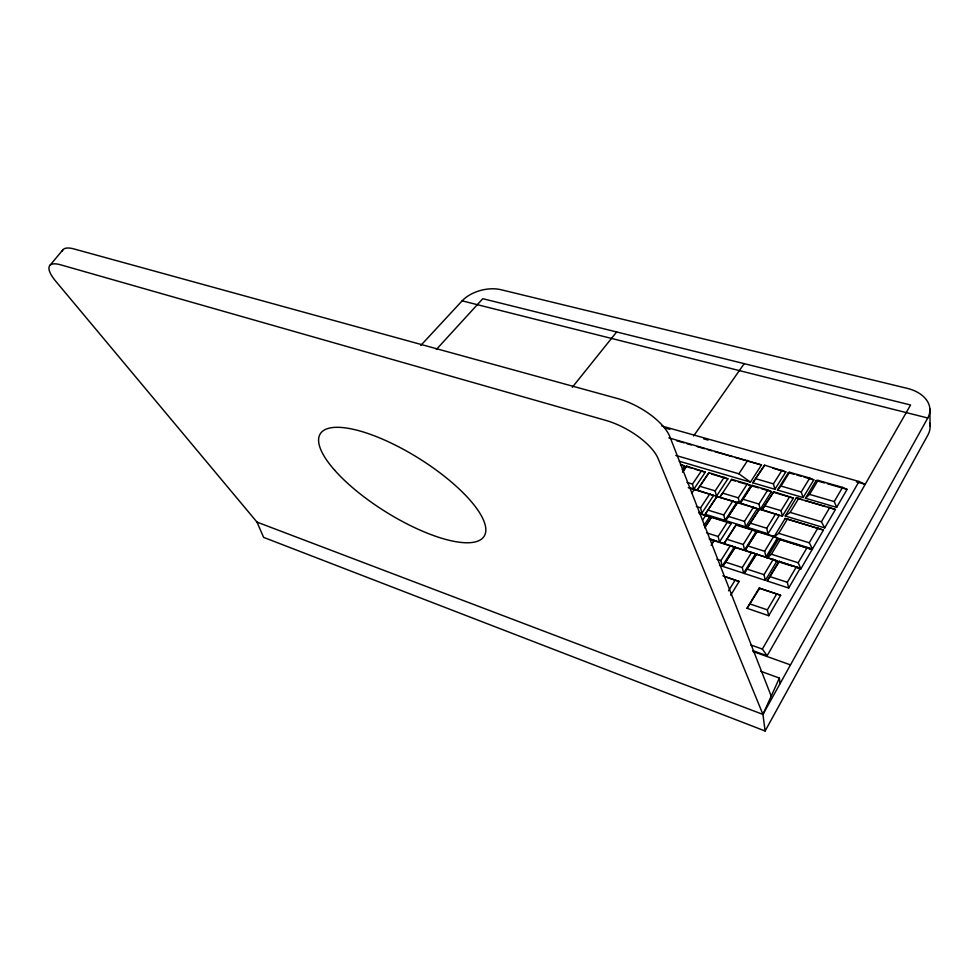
<?xml version="1.0" encoding="UTF-8"?>
<svg xmlns="http://www.w3.org/2000/svg" width="979" height="979" viewBox="0 0 979 979"><rect width="100%" height="100%" fill="white"/><g stroke="black" fill="none" stroke-linecap="round" stroke-linejoin="round"><path stroke-width="1.47" d="M420.75 345.477L462.149 300.847A28.942 17.316 -14.2 0 1 501.028 289.723L907.154 388.333A34.975 23.178 -0.4 0 1 927.774 418.009L762.947 714.425L658.206 458.747A46.649 19.286 29.3 0 0 605.695 420.358L60.784 264.856A37.765 11.467 36.4 0 0 55.754 281.242L256.987 522.101L263.62 537.385L765.113 731.007L762.947 714.425L779.382 678.068L760.72 671.276M765.113 731.007L927.933 434.933A34.632 23.239 -0.1 0 0 929.56 422.867M752.741 650.619L767.132 655.759L910.568 405L482.794 298.693L436.377 349.466M767.132 655.759L762.372 649.065L859.036 481.484L865.191 484.336L856.392 481.864M788.695 588.061L800.222 568.248L778.856 561.42L767.181 580.975L788.695 588.061L787.349 582.285L796.49 566.657M795.229 567.086L800.871 568.885L812.142 549.513L778.501 539.037L766.998 558.042L771.415 554.236L780.496 539.196M775.331 537.41L812.46 548.974L823.449 530.055L785.182 518.454L773.899 536.969L778.782 533.335L787.691 518.674M824.697 527.914L835.43 509.459L796.221 497.932L785.219 515.994L824.697 527.914L821.405 521.77L790.188 512.396L785.219 515.994M836.629 507.379L847.104 489.378L842.54 487.383L818.016 480.383L816.131 480.542L805.448 498.238L836.629 507.379L834.243 501.578L809.584 494.395L805.448 498.238M812.46 548.974L809.266 542.77L818.003 527.852M800.871 568.885L798.203 562.766L807.137 547.494M834.243 501.578L842.54 487.383M768.723 615.718L780.655 595.281L759.129 588.122L747.038 608.302L768.723 615.718L767.352 609.856L776.812 593.727M821.405 521.77L829.923 507.22M767.181 580.975L779.565 561.248M747.038 608.302L759.765 588.061M744.211 573.425L756.657 553.918L744.211 573.425L765.345 580.376L777.045 560.832L709.408 538.805M765.345 580.376L764.012 574.661L773.288 559.242M809.584 494.395L818.016 480.383M803.098 497.552L813.806 479.881L809.755 478.033L789.6 472.282L788.352 472.612L777.473 490.038L803.098 497.552L801.263 491.972L809.755 478.033M790.188 512.396L798.876 498.103M777.473 537.924L765.97 556.904L764.66 551.275L773.777 536.308L777.473 537.924L756.804 531.487L745.154 550.247L757.403 531.218L773.777 536.308M716.922 496.463L736.636 502.423L725.047 520.412L705.198 514.244L716.922 496.463L782.356 516.166L793.382 498.115L773.753 491.727L761.931 509.986L773.753 491.727M782.356 516.166L781.071 510.683L789.808 496.451M743.612 573.229L755.458 553.93L751.676 552.327L742.29 567.563L743.612 573.229L722.808 566.388L735.315 547.102L722.808 566.388M768.038 533.775L779.345 515.346L759.569 508.823L747.528 527.4L768.038 533.775L766.741 528.244L775.711 513.706M730.738 595.195L739.145 581.477L722.881 575.799M728.56 590.814L735.266 579.923M756.216 531.303L744.566 550.051L743.257 544.483L752.496 529.688L756.216 531.303L735.865 524.977L724.081 543.504L736.392 524.671L752.496 529.688M777.473 490.038L781.009 486.073L789.6 472.282M774.915 489.292L785.819 471.89L764.66 465.172L752.79 482.806L774.915 489.292L773.434 483.859L782.062 470.14M701.686 470.52L692.483 484.067L693.719 489.353L705.321 472.184L686.671 466.102L683.844 470.238M722.221 566.192L734.213 547.126L730.42 545.523L720.911 560.575L722.221 566.192L719.492 565.299M747.528 527.4L759.569 508.823M771.379 491.629L760.193 509.459L758.933 504.038L767.793 489.965L771.379 491.629L761.405 488.692M745.79 526.849L757.244 508.664L737.725 502.215L725.623 520.583L745.79 526.849L744.505 521.366L753.585 507.012M731.264 523.545L719.443 542.023L718.158 536.504L727.532 521.917L731.264 523.545L711.305 517.328L704.929 527.069M750.869 485.596L739.549 503.218L738.301 497.834L747.271 483.932L750.869 485.596L748.066 484.764M751.994 485.327L740.124 503.39L751.994 485.327L767.793 489.965M752.79 482.806L764.66 465.172M679.304 461.256L750.452 482.121L761.503 464.952L668.816 437.846M725.623 520.583L737.725 502.215M712.271 543.137L714.327 540.384L711.133 545.352M725.047 520.412L723.787 514.966L732.965 500.783M675.779 455.419L738.9 473.799L747.711 460.338M704.635 527.84L711.721 516.998L727.532 521.917M747.271 483.932L731.717 479.355L719.785 497.234L722.661 493.135L738.301 497.834M704.023 525.319L709.604 516.802L698.786 512.984M688.261 487.701L716.432 496.218L727.899 478.829L709.004 472.673L697.011 490.344L709.004 472.673M705.198 514.244L717.35 496.059M702.702 519.971L705.859 515.174M699.043 512.323L701.833 513.192L713.569 495.447L690.489 487.934M716.432 496.218L715.184 490.883L724.276 477.165M701.833 513.192L700.572 507.807L709.873 493.795M691.651 493.343L694.539 489.157M682.461 472.208L686.671 466.102M682.228 469.761L684.749 466.126L681.103 464.462M693.609 436.01L744.199 363.65M572.336 387.256L616.672 331.954M49.831 265.493L62.95 249.755M731.717 479.355L731.24 479.808L735.437 481.056M462.149 300.847L927.774 418.009M661.865 426.024L859.036 481.484M665.487 428.08L669.893 429.328M703.656 438.837L708.062 440.085M676.697 440.746L684.015 442.838M686.94 443.671L691.321 444.919M697.17 446.595L704.488 448.676M707.401 449.508L711.794 450.768M714.719 451.6L732.268 456.606M735.192 457.438L761.503 464.952M772.627 468.121L785.819 471.89M788.352 472.612L794.006 474.228M796.833 475.035L801.079 476.247M803.906 477.054L813.806 479.881M816.131 480.542L824.587 482.953M827.402 483.761L847.104 489.378M755.935 478.768L773.434 483.859M781.009 486.073L801.263 491.972M796.221 497.932L802.034 499.645M804.934 500.502L825.26 506.473M828.161 507.33L835.43 509.459M680.442 464.854L684.749 466.126M687.821 467.032L692.19 468.317M695.114 469.174L705.321 472.184M711.354 473.958L727.899 478.829M738.252 481.876L745.264 483.944M751.431 485.755L758.566 487.86M773.104 492.143L793.382 498.115M687.001 482.414L692.483 484.067M699.838 486.269L715.184 490.883M743.049 499.266L758.933 504.038M764.917 505.837L781.071 510.683M785.182 518.454L823.449 530.055M696.375 506.498L700.572 507.807M708.086 510.12L723.787 514.966M728.56 516.447L744.505 521.366M750.526 523.227L766.741 528.244M778.782 533.335L809.266 542.77M699.789 513.742L709.604 516.802M778.501 539.037L812.142 549.513M706.605 532.833L718.158 536.504M727.067 539.331L743.257 544.483M748.189 546.049L764.66 551.275M771.415 554.236L798.203 562.766M709.322 539.16L734.213 547.126M734.801 547.31L755.458 553.93M756.045 554.114L777.045 560.832M778.856 561.42L800.222 568.248M772.651 559.853L792.403 566.18M716.873 559.254L720.911 560.575M725.843 562.191L742.29 567.563M747.295 569.203L764.012 574.661M770.326 576.729L787.349 582.285M723.848 576.398L739.145 581.477M759.129 588.122L780.655 595.281M750.208 604.031L767.352 609.856M750.869 644.977L762.372 649.065M753.12 651.537L790.494 664.9M256.987 522.101L762.947 714.425M711.231 539.392L715.037 540.995M738.9 473.799L750.452 482.121M771.219 696.13L669.942 436.879A46.258 19.825 29.2 0 0 617.982 398.661L73.988 248.947A37.508 11.834 36.6 0 0 62.215 251.138M779.382 678.068L780.03 683.697M929.915 408.989L930.05 425.902M334.537 470.079A96.615 31.45 32 0 0 478.645 540.775A96.615 31.45 32 0 0 393.656 444.295A96.615 31.45 32 0 0 334.537 470.079"/></g></svg>
